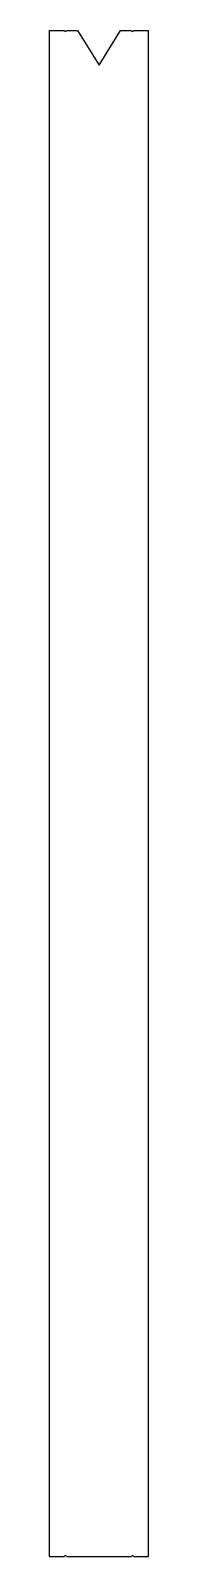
# Model space of a CAD drawing. Header units: millimetres. Extents: x -49 to 342, y -5990 to 0.
import ezdxf

# ---------------------------------------------------------------- set-up
doc = ezdxf.new("R2010")
doc.units = ezdxf.units.MM

msp = doc.modelspace()

# ---------------------------------------------------------------- linework, layer by layer
at = {"color": 7, "linetype": 'Continuous', "lineweight": 25}
for p, q in [((-48.7, -5990), (-48.7, 0)), ((-48.7, 0), (10.4, 0)), ((18.4, 0), (62, 0)), ((62, 0), (146.5, -135.9)), ((146.5, -135.9), (231, 0)), ((231, 0), (274.6, 0)), ((282.6, 0), (341.7, 0)), ((341.7, -5990), (341.7, 0)), ((-48.7, -5990), (10.4, -5990)), ((18.4, -5990), (274.6, -5990)), ((282.6, -5990), (341.7, -5990))]:
    msp.add_line(p, q, dxfattribs=at)
for centre, start, end in [((14.4, 0), 180, 0), ((278.6, 0), 180, 0), ((14.4, -5990), 0, 180), ((278.6, -5990), 0, 180)]:
    msp.add_arc(centre, 4, start, end, dxfattribs=at)

doc.saveas('drawing.dxf')
